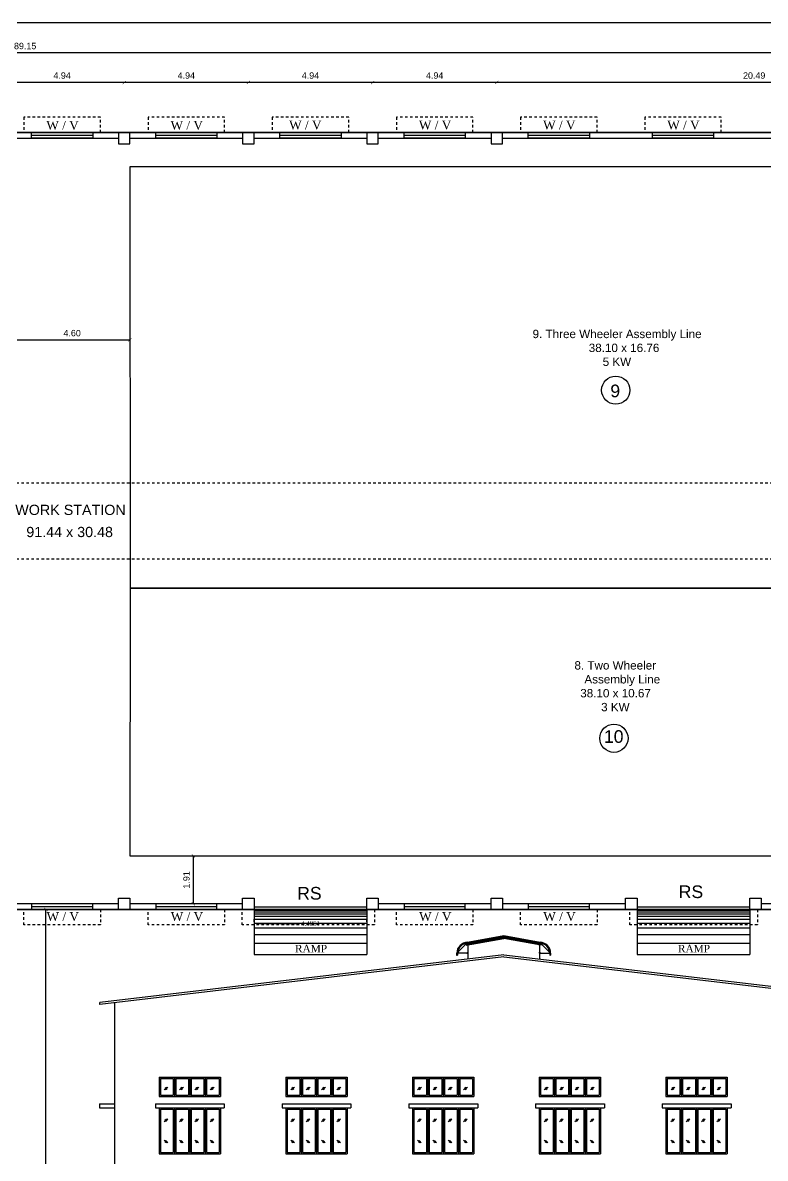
# Model space of a CAD drawing. Header units: metres. Extents: x 2267204 to 2267561, y 3771 to 3959.
# Drawn here: x 2267446.93 to 2267476.48, y 3904.03 to 3949.24 of the extents above; entities that cross this region are included whole.
import ezdxf

# ---------------------------------------------------------------- set-up
doc = ezdxf.new("R2010")
doc.units = ezdxf.units.M
doc.header["$LTSCALE"] = 3.5
doc.header["$MEASUREMENT"] = 0
doc.linetypes.add('HIDDEN', pattern=[0.375, 0.25, -0.125])
doc.layers.get('0').update_dxf_attribs({"linetype": 'CONTINUOUS'})
doc.layers.get('DEFPOINTS').update_dxf_attribs({"linetype": 'CONTINUOUS'})
doc.styles.add('cent', font='arial.ttf', dxfattribs={"height": 9})
doc.styles.get("Standard").update_dxf_attribs({"font": 'times.ttf'})
doc.styles.add('style3', font='arial.ttf')
doc.linetypes.add('ZIGZAG', pattern='A,0.0001,-0.2,[131,ltypeshp.shx,S=0.2,R=0,X=-0.2,Y=0],-0.4,[131,ltypeshp.shx,S=0.2,R=180,X=0.2,Y=0],-0.2', length=0.8001)
doc.dimstyles.get("Standard").update_dxf_attribs({"dimtxt": 0.18, "dimasz": 0.18, "dimexe": 0.18, "dimexo": 0.0625, "dimgap": 0.09, "dimtad": 0, "dimtih": 1, "dimtoh": 1, "dimdec": 4, "dimzin": 0, "dimdsep": 46, "dimtxsty": 'Standard', "dimcen": 0.09, "dimadec": 0, "dimazin": 0, "dimtfac": 1, "dimtdec": 4, "dimtofl": 0, "dimtmove": 0, "dimatfit": 3, "dimfxl": 0, "dimtolj": 1, "dimtzin": 0, "dimarcsym": 0})

# ---------------------------------------------------------------- blocks, each defined once
blk = doc.blocks.new('*D0')
at = {"color": 0, "lineweight": -2, "ltscale": 400}
for p, q in [((2267456.138, 3913.439), (2267456.138, 3913.556)), ((2267456.318, 3913.376), (2267457.943, 3913.376)), ((2267460.443, 3913.376), (2267458.817, 3913.376)), ((2267460.623, 3913.439), (2267460.623, 3913.556))]:
    blk.add_line(p, q, dxfattribs=at)
at = {"color": 0, "ltscale": 400}
for points in [[(2267456.318, 3913.406), (2267456.318, 3913.346), (2267456.138, 3913.376)], [(2267460.443, 3913.406), (2267460.443, 3913.346), (2267460.623, 3913.376)]]:
    blk.add_solid(points, dxfattribs=at)
at = {"layer": 'DEFPOINTS', "color": 0, "ltscale": 400}
for p in [(2267456.138, 3913.376), (2267460.623, 3913.376), (2267460.623, 3913.376)]:
    blk.add_point(p, dxfattribs=at)
at = {"color": 0, "ltscale": 400, "insert": (2267458.38, 3913.376), "char_height": 0.18, "attachment_point": 5}
blk.add_mtext('\\A1;4.4851', dxfattribs=at)
blk = doc.blocks.new('_ArchTick')
at = {"color": 0, "linetype": 'ByBlock', "const_width": 0.15}
blk.add_lwpolyline([(-0.5, -0.5), (0.5, 0.5)], dxfattribs=at)
blk = doc.blocks.new('A$C267C1C9C')
h = blk.add_hatch(color=256)
h.dxf.hatch_style = 1
edge = h.paths.add_edge_path()
edge.add_ellipse((2666.6, 1449.5), major_axis=(0.0514, 0.0514), ratio=1, start_angle=56.2637, end_angle=146.2637, ccw=False)
edge.add_line((2666.6, 1449.5), (2668.1, 1449.8))
edge.add_line((2668.1, 1449.8), (2668, 1449.7))
edge.add_ellipse((2667.9, 1449.7), major_axis=(0.0514, 0.0514), ratio=1, start_angle=236.2637, end_angle=281.2637, ccw=False)
edge.add_line((2668, 1449.6), (2666.8, 1449.4))
edge.add_ellipse((2666.8, 1449.3), major_axis=(-0.0514, 0.0514), ratio=1, start_angle=-33.7363, end_angle=56.2637)
edge.add_line((2666.7, 1449.3), (2667, 1448.2))
edge.add_ellipse((2666.9, 1448.2), major_axis=(0.0514, 0.0514), ratio=1, start_angle=281.2637, end_angle=326.2637, ccw=False)
edge.add_line((2667, 1448.1), (2666.9, 1448))
edge.add_line((2666.9, 1448), (2666.6, 1449.4))
h = blk.add_hatch(color=256)
h.dxf.hatch_style = 1
h.paths.add_polyline_path([(2684.9, 1449.4, 0.414214), (2684.8, 1449.5), (2683.3, 1449.8), (2683.4, 1449.7, 0.198912), (2683.5, 1449.6), (2684.6, 1449.4, -0.414214), (2684.7, 1449.3), (2684.5, 1448.2, 0.198912), (2684.5, 1448.1), (2684.6, 1448)])
h = blk.add_hatch(color=256)
h.dxf.hatch_style = 1
edge = h.paths.add_edge_path()
edge.add_ellipse((2603.9, 1425.1), major_axis=(0.0514, 0.0514), ratio=1, start_angle=135.0059, end_angle=225.0059, ccw=False)
edge.add_line((2603.8, 1425.1), (2603.8, 1426.6))
edge.add_line((2603.8, 1426.6), (2603.9, 1426.5))
edge.add_ellipse((2603.9, 1426.4), major_axis=(0.0514, 0.0514), ratio=1, start_angle=315.0059, end_angle=360.0059, ccw=False)
edge.add_line((2603.9, 1426.4), (2603.9, 1425.2))
edge.add_ellipse((2604, 1425.2), major_axis=(0.0514, 0.0514), ratio=1, start_angle=135.0059, end_angle=225.0059)
edge.add_line((2604, 1425.2), (2605.2, 1425.2))
edge.add_ellipse((2605.2, 1425.1), major_axis=(-0.0514, 0.0514), ratio=1, start_angle=270.0059, end_angle=315.0059, ccw=False)
edge.add_line((2605.2, 1425.1), (2605.4, 1425))
edge.add_line((2605.4, 1425), (2603.9, 1425))
h = blk.add_hatch(color=256)
h.dxf.hatch_style = 1
edge = h.paths.add_edge_path()
edge.add_ellipse((2619.4, 1440.6), major_axis=(-0.0514, 0.0514), ratio=1, start_angle=225.0059, end_angle=315.0059, ccw=False)
edge.add_line((2619.5, 1440.6), (2619.5, 1439.1))
edge.add_line((2619.5, 1439.1), (2619.4, 1439.2))
edge.add_ellipse((2619.4, 1439.3), major_axis=(-0.0514, 0.0514), ratio=1, start_angle=45.0059, end_angle=90.0059, ccw=False)
edge.add_line((2619.3, 1439.3), (2619.3, 1440.5))
edge.add_ellipse((2619.3, 1440.5), major_axis=(0.0514, 0.0514), ratio=1, start_angle=315.0059, end_angle=405.0059)
edge.add_line((2619.3, 1440.6), (2618.1, 1440.5))
edge.add_ellipse((2618.1, 1440.6), major_axis=(-0.0514, 0.0514), ratio=1, start_angle=90.0059, end_angle=135.0059, ccw=False)
edge.add_line((2618, 1440.6), (2617.9, 1440.7))
edge.add_line((2617.9, 1440.7), (2619.4, 1440.7))
h = blk.add_hatch(color=256)
h.dxf.hatch_style = 1
h.paths.add_polyline_path([(2619.4, 1425, 0.414214), (2619.5, 1425.1), (2619.5, 1426.6), (2619.4, 1426.5, 0.198912), (2619.3, 1426.4), (2619.3, 1425.2, -0.414214), (2619.3, 1425.2), (2618.1, 1425.2, 0.198912), (2618, 1425.1), (2617.9, 1425)])
h = blk.add_hatch(color=256)
h.dxf.hatch_style = 1
h.paths.add_polyline_path([(2732, 1440.7, 0.414214), (2732, 1440.6), (2732, 1439.1), (2732.1, 1439.2, 0.198912), (2732.1, 1439.3), (2732.1, 1440.5, -0.414214), (2732.2, 1440.5), (2733.4, 1440.5, 0.198912), (2733.4, 1440.6), (2733.5, 1440.7)])
h = blk.add_hatch(color=256)
h.dxf.hatch_style = 1
edge = h.paths.add_edge_path()
edge.add_ellipse((2732, 1425.1), major_axis=(0.0514, 0.0514), ratio=1, start_angle=135.0059, end_angle=225.0059, ccw=False)
edge.add_line((2732, 1425.1), (2732, 1426.6))
edge.add_line((2732, 1426.6), (2732.1, 1426.5))
edge.add_ellipse((2732, 1426.4), major_axis=(0.0514, 0.0514), ratio=1, start_angle=315.0059, end_angle=360.0059, ccw=False)
edge.add_line((2732.1, 1426.4), (2732.1, 1425.2))
edge.add_ellipse((2732.2, 1425.2), major_axis=(-0.0514, 0.0514), ratio=1, start_angle=45.0059, end_angle=135.0059)
edge.add_line((2732.2, 1425.2), (2733.4, 1425.2))
edge.add_ellipse((2733.4, 1425.1), major_axis=(-0.0514, 0.0514), ratio=1, start_angle=270.0059, end_angle=315.0059, ccw=False)
edge.add_line((2733.4, 1425.1), (2733.5, 1425))
edge.add_line((2733.5, 1425), (2732, 1425))
h = blk.add_hatch(color=256)
h.dxf.hatch_style = 1
h.paths.add_polyline_path([(2747.6, 1425, 0.414214), (2747.7, 1425.1), (2747.7, 1426.6), (2747.5, 1426.5, 0.198912), (2747.5, 1426.4), (2747.5, 1425.2, -0.414214), (2747.4, 1425.2), (2746.3, 1425.2, 0.198912), (2746.2, 1425.1), (2746.1, 1425)])
for p, q in [((4115.7, 2883.4), (0, 2883.4)), ((3681, 2836.1), (171, 2836.1)), ((2081.2, 2789.7), (1886.6, 2789.7)), ((2275.7, 2789.7), (2081.2, 2789.7)), ((2470.3, 2789.7), (2275.7, 2789.7)), ((2664.9, 2789.7), (2470.3, 2789.7)), ((3471.5, 2789.7), (2664.9, 2789.7)), ((3681, 2711.3), (171, 2711.3)), ((3681, 2711.3), (171, 2711.3)), ((3681, 2711.3), (171, 2711.3)), ((1473, 2711.3), (3681, 2711.3)), ((1935.9, 2711.3), (2031.9, 2711.3)), ((1935.9, 2702.3), (1935.9, 2711.3)), ((2031.9, 2706.8), (1935.9, 2706.8)), ((2031.9, 2711.3), (2031.9, 2702.3)), ((2072.2, 2711.3), (2072.2, 2693.3)), ((2090.2, 2711.3), (2072.2, 2711.3)), ((2072.2, 2711.3), (2072.2, 2693.3)), ((2090.2, 2711.3), (2072.2, 2711.3)), ((2090.2, 2693.3), (2090.2, 2711.3)), ((2090.2, 2693.3), (2090.2, 2711.3)), ((2130.5, 2711.3), (2226.5, 2711.3)), ((2130.5, 2702.3), (2130.5, 2711.3)), ((2226.5, 2706.8), (2130.5, 2706.8)), ((2226.5, 2711.3), (2226.5, 2702.3)), ((2266.7, 2711.3), (2266.7, 2693.3)), ((2284.7, 2711.3), (2266.7, 2711.3)), ((2266.7, 2711.3), (2266.7, 2693.3)), ((2284.7, 2711.3), (2266.7, 2711.3)), ((2284.7, 2693.3), (2284.7, 2711.3)), ((2284.7, 2693.3), (2284.7, 2711.3)), ((2325, 2711.3), (2421, 2711.3)), ((2325, 2702.3), (2325, 2711.3)), ((2421, 2706.8), (2325, 2706.8)), ((2421, 2711.3), (2421, 2702.3)), ((2461.3, 2711.3), (2461.3, 2693.3)), ((2479.3, 2711.3), (2461.3, 2711.3)), ((2461.3, 2711.3), (2461.3, 2693.3)), ((2479.3, 2711.3), (2461.3, 2711.3)), ((2479.3, 2693.3), (2479.3, 2711.3)), ((2479.3, 2693.3), (2479.3, 2711.3)), ((2519.6, 2711.3), (2615.6, 2711.3)), ((2519.6, 2702.3), (2519.6, 2711.3)), ((2615.6, 2706.8), (2519.6, 2706.8)), ((2615.6, 2711.3), (2615.6, 2702.3)), ((2655.9, 2711.3), (2655.9, 2693.3)), ((2673.9, 2711.3), (2655.9, 2711.3)), ((2655.9, 2711.3), (2655.9, 2693.3)), ((2673.9, 2711.3), (2655.9, 2711.3)), ((2673.9, 2693.3), (2673.9, 2711.3)), ((2673.9, 2693.3), (2673.9, 2711.3)), ((2714.2, 2711.3), (2810.2, 2711.3)), ((2714.2, 2702.3), (2714.2, 2711.3)), ((2810.2, 2706.8), (2714.2, 2706.8)), ((2810.2, 2711.3), (2810.2, 2702.3)), ((2908.7, 2711.3), (3004.7, 2711.3)), ((2908.7, 2702.3), (2908.7, 2711.3)), ((3004.7, 2706.8), (2908.7, 2706.8)), ((3004.7, 2711.3), (3004.7, 2702.3)), ((1895.6, 2702.3), (2072.2, 2702.3)), ((2031.9, 2702.3), (1935.9, 2702.3)), ((2072.2, 2693.3), (2090.2, 2693.3)), ((2072.2, 2693.3), (2090.2, 2693.3)), ((2090.2, 2702.3), (2266.7, 2702.3)), ((2226.5, 2702.3), (2130.5, 2702.3)), ((2266.7, 2693.3), (2284.7, 2693.3)), ((2266.7, 2693.3), (2284.7, 2693.3)), ((2284.7, 2702.3), (2461.3, 2702.3)), ((2421, 2702.3), (2325, 2702.3)), ((2461.3, 2693.3), (2479.3, 2693.3)), ((2461.3, 2693.3), (2479.3, 2693.3)), ((2479.3, 2702.3), (2655.9, 2702.3)), ((2615.6, 2702.3), (2519.6, 2702.3)), ((2655.9, 2693.3), (2673.9, 2693.3)), ((2655.9, 2693.3), (2673.9, 2693.3)), ((2673.9, 2702.3), (3462.5, 2702.3)), ((2810.2, 2702.3), (2714.2, 2702.3)), ((3004.7, 2702.3), (2908.7, 2702.3)), ((2090.2, 2386), (1909, 2386)), ((2189.5, 1502.3), (2189.5, 1577.3)), ((2072.2, 1502.3), (1895.6, 1502.3)), ((2031.9, 1502.3), (1935.9, 1502.3)), ((1935.9, 1502.3), (1935.9, 1493.3)), ((2031.9, 1497.8), (1935.9, 1497.8)), ((2031.9, 1493.3), (2031.9, 1502.3)), ((2072.2, 1493.3), (2072.2, 1511.3)), ((2072.2, 1511.3), (2090.2, 1511.3)), ((2072.2, 1493.3), (2072.2, 1511.3)), ((2072.2, 1511.3), (2090.2, 1511.3)), ((2090.2, 1511.3), (2090.2, 1493.3)), ((2090.2, 1511.3), (2090.2, 1493.3)), ((2266.7, 1502.3), (2090.2, 1502.3)), ((2226.5, 1502.3), (2130.5, 1502.3)), ((2130.5, 1502.3), (2130.5, 1493.3)), ((2226.5, 1497.8), (2130.5, 1497.8)), ((2226.5, 1493.3), (2226.5, 1502.3)), ((2266.7, 1493.3), (2266.7, 1511.3)), ((2266.7, 1511.3), (2284.7, 1511.3)), ((2266.7, 1493.3), (2266.7, 1511.3)), ((2266.7, 1511.3), (2284.7, 1511.3)), ((2284.7, 1511.3), (2284.7, 1493.3)), ((2284.7, 1511.3), (2284.7, 1493.3)), ((2461.3, 1493.3), (2461.3, 1511.3)), ((2461.3, 1511.3), (2479.3, 1511.3)), ((2461.3, 1493.3), (2461.3, 1511.3)), ((2461.3, 1511.3), (2479.3, 1511.3)), ((2479.3, 1511.3), (2479.3, 1493.3)), ((2479.3, 1511.3), (2479.3, 1493.3)), ((2655.9, 1502.3), (2479.3, 1502.3)), ((2615.6, 1502.3), (2519.6, 1502.3)), ((2519.6, 1502.3), (2519.6, 1493.3)), ((2615.6, 1497.8), (2519.6, 1497.8)), ((2615.6, 1493.3), (2615.6, 1502.3)), ((2655.9, 1493.3), (2655.9, 1511.3)), ((2655.9, 1511.3), (2673.9, 1511.3)), ((2655.9, 1493.3), (2655.9, 1511.3)), ((2655.9, 1511.3), (2673.9, 1511.3)), ((2673.9, 1511.3), (2673.9, 1493.3)), ((2673.9, 1511.3), (2673.9, 1493.3)), ((2866.7, 1502.3), (2673.9, 1502.3)), ((2810.2, 1502.3), (2714.2, 1502.3)), ((2714.2, 1502.3), (2714.2, 1493.3)), ((2810.2, 1497.8), (2714.2, 1497.8)), ((2810.2, 1493.3), (2810.2, 1502.3)), ((2866.7, 1493.3), (2866.7, 1511.3)), ((2866.7, 1511.3), (2884.7, 1511.3)), ((2866.7, 1493.3), (2866.7, 1511.3)), ((2866.7, 1511.3), (2884.7, 1511.3)), ((2884.7, 1511.3), (2884.7, 1493.3)), ((2884.7, 1511.3), (2884.7, 1493.3)), ((3061.3, 1493.3), (3061.3, 1511.3)), ((3061.3, 1511.3), (3079.3, 1511.3)), ((3061.3, 1493.3), (3061.3, 1511.3)), ((3061.3, 1511.3), (3079.3, 1511.3)), ((3079.3, 1511.3), (3079.3, 1493.3)), ((3079.3, 1511.3), (3079.3, 1493.3)), ((3255.9, 1502.3), (3079.3, 1502.3)), ((3681, 1493.3), (1877.6, 1493.3)), ((1896.5, 1493.3), (3681, 1493.3)), ((1896.5, 1493.3), (3681, 1493.3)), ((1896.5, 1493.3), (3681, 1493.3)), ((1935.9, 1493.3), (2031.9, 1493.3)), ((1958.6, 638.3), (1958.6, 1493.3)), ((2090.2, 1493.3), (2072.2, 1493.3)), ((2090.2, 1493.3), (2072.2, 1493.3)), ((2130.5, 1493.3), (2226.5, 1493.3)), ((2284.7, 1493.3), (2266.7, 1493.3)), ((2284.7, 1493.3), (2266.7, 1493.3)), ((2284.7, 1493.3), (2284.7, 1422.9)), ((2461.3, 1491.7), (2284.7, 1491.7)), ((2461.3, 1489.1), (2284.7, 1489.1)), ((2461.3, 1486), (2284.7, 1486)), ((2461.3, 1482.2), (2284.7, 1482.2)), ((2461.3, 1477.5), (2284.7, 1477.5)), ((2461.3, 1493.3), (2461.3, 1422.9)), ((2479.3, 1493.3), (2461.3, 1493.3)), ((2479.3, 1493.3), (2461.3, 1493.3)), ((2519.6, 1493.3), (2615.6, 1493.3)), ((2673.9, 1493.3), (2655.9, 1493.3)), ((2673.9, 1493.3), (2655.9, 1493.3)), ((2714.2, 1493.3), (2810.2, 1493.3)), ((2884.7, 1493.3), (2866.7, 1493.3)), ((2884.7, 1493.3), (2866.7, 1493.3)), ((2884.7, 1493.3), (2884.7, 1422.9)), ((3061.3, 1491.7), (2884.7, 1491.7)), ((3061.3, 1489.1), (2884.7, 1489.1)), ((3061.3, 1486), (2884.7, 1486)), ((3061.3, 1482.2), (2884.7, 1482.2)), ((3061.3, 1477.5), (2884.7, 1477.5)), ((3061.3, 1493.3), (3061.3, 1422.9)), ((3079.3, 1493.3), (3061.3, 1493.3)), ((3079.3, 1493.3), (3061.3, 1493.3)), ((2461.3, 1471.4), (2284.7, 1471.4)), ((2461.3, 1464.1), (2284.7, 1464.1)), ((3061.3, 1471.4), (2884.7, 1471.4)), ((3061.3, 1464.1), (2884.7, 1464.1)), ((2461.3, 1453.7), (2284.7, 1453.7)), ((2617.2, 1439.1), (2675.7, 1449.4)), ((2618.7, 1442.4), (2675.7, 1452.5)), ((2618.9, 1440.9), (2675.7, 1450.9)), ((2675.7, 1450.6), (2663.9, 1448.6)), ((2663.9, 1448.6), (2664.3, 1446.2)), ((2664.3, 1446.2), (2675.7, 1448.2)), ((2666.6, 1449.5), (2668.1, 1449.8)), ((2666.9, 1448), (2666.6, 1449.4)), ((2667, 1448.2), (2666.7, 1449.3)), ((2666.8, 1449.4), (2668, 1449.6)), ((2666.9, 1448), (2667, 1448.1)), ((2668, 1449.7), (2668.1, 1449.8)), ((2674.2, 1447.7), (2674.2, 1450)), ((2674.2, 1450), (2677.3, 1450)), ((2674.3, 1450), (2674.3, 1447.7)), ((2675.7, 1452.5), (2732.8, 1442.4)), ((2675.7, 1450.9), (2732.5, 1440.9)), ((2687.6, 1448.6), (2675.7, 1450.6)), ((2734.3, 1439.1), (2675.7, 1449.4)), ((2675.7, 1448.2), (2675.7, 1448.2)), ((2675.7, 1448.2), (2675.7, 1448.2)), ((2675.7, 1448.2), (2687.2, 1446.2)), ((2677.1, 1450), (2677.1, 1447.7)), ((2677.3, 1450), (2677.3, 1447.7)), ((2687.2, 1446.2), (2687.6, 1448.6)), ((3061.3, 1453.7), (2884.7, 1453.7)), ((2461.3, 1440.3), (2284.7, 1440.3)), ((2602.3, 1422), (2602.3, 1425)), ((2603.8, 1425.1), (2603.8, 1426.6)), ((2603.9, 1426.5), (2603.8, 1426.6)), ((2619.5, 1425), (2603.8, 1425)), ((2603.8, 1422), (2603.8, 1425)), ((2603.9, 1426.5), (2618.1, 1440.6)), ((2603.9, 1425.2), (2603.9, 1426.4)), ((2605.4, 1425), (2603.9, 1425)), ((2605.2, 1425.2), (2604, 1425.2)), ((2605.4, 1425), (2605.2, 1425.1)), ((2618.7, 1440.4), (2617.8, 1439)), ((2617.8, 1439), (2619.4, 1438)), ((2617.9, 1440.7), (2619.4, 1440.7)), ((2617.9, 1440.7), (2618, 1440.6)), ((2618.1, 1440.5), (2619.3, 1440.5)), ((2621.1, 1438.3), (2618.5, 1440)), ((2621.7, 1438.4), (2618.7, 1440.4)), ((2619.3, 1440.5), (2619.3, 1439.3)), ((2619.4, 1439.2), (2619.5, 1439.1)), ((2619.5, 1440.7), (2619.5, 1425)), ((2619.5, 1440.6), (2619.5, 1439.1)), ((2619.5, 1425), (2619.5, 1415.8)), ((2729.8, 1438.4), (2732.8, 1440.4)), ((2730.3, 1438.3), (2733, 1440)), ((2731.9, 1440.7), (2731.9, 1425)), ((2731.9, 1425), (2747.7, 1425)), ((2733.6, 1439), (2732, 1438)), ((2732, 1425.1), (2732, 1426.6)), ((2732.1, 1426.5), (2732, 1426.6)), ((2732, 1425.1), (2732, 1415.8)), ((2733.5, 1425), (2732, 1425)), ((2732.1, 1425.2), (2732.1, 1426.4)), ((2733.4, 1425.2), (2732.2, 1425.2)), ((2732.8, 1440.4), (2733.6, 1439)), ((2733.4, 1440.6), (2747.5, 1426.5)), ((2733.5, 1425), (2733.4, 1425.1)), ((2747.8, 1425), (2747.8, 1422)), ((2749.3, 1425), (2749.3, 1422)), ((3061.3, 1440.3), (2884.7, 1440.3)), ((2675.7, 1422.5), (2042.9, 1347.6)), ((2675.7, 1419.4), (2043.2, 1344.7)), ((2284.7, 1422.9), (2461.3, 1422.9)), ((2601.9, 1422), (2603.4, 1422)), ((2675.7, 1422.5), (3308.6, 1347.6)), ((2675.7, 1419.4), (3308.2, 1344.7)), ((2747.8, 1422), (2749.3, 1422)), ((2884.7, 1422.9), (3061.3, 1422.9)), ((2043.2, 1344.7), (2042.9, 1347.6)), ((2066.7, 1062.5), (2066.7, 1347.4)), ((2136, 1230.5), (2232, 1230.5)), ((2136, 1230.5), (2136, 1200.5)), ((2137.9, 1228.5), (2157.9, 1228.5)), ((2137.9, 1228.5), (2137.9, 1202.5)), ((2157.9, 1228.5), (2157.9, 1202.5)), ((2159.9, 1230.5), (2159.9, 1200.5)), ((2162, 1228.5), (2182, 1228.5)), ((2162, 1228.5), (2162, 1202.5)), ((2182, 1228.5), (2182, 1202.5)), ((2184, 1230.5), (2184, 1200.5)), ((2186, 1228.5), (2206, 1228.5)), ((2186, 1228.5), (2186, 1202.5)), ((2206, 1228.5), (2206, 1202.5)), ((2208, 1230.5), (2208, 1200.5)), ((2210, 1228.5), (2230, 1228.5)), ((2210, 1228.5), (2210, 1202.5)), ((2230, 1228.5), (2230, 1202.5)), ((2232, 1230.5), (2232, 1200.5)), ((2334.5, 1230.5), (2430.5, 1230.5)), ((2334.5, 1230.5), (2334.5, 1200.5)), ((2336.4, 1228.5), (2356.4, 1228.5)), ((2336.4, 1228.5), (2336.4, 1202.5)), ((2356.4, 1228.5), (2356.4, 1202.5)), ((2358.4, 1230.5), (2358.4, 1200.5)), ((2360.5, 1228.5), (2380.5, 1228.5)), ((2360.5, 1228.5), (2360.5, 1202.5)), ((2380.5, 1228.5), (2380.5, 1202.5)), ((2382.5, 1230.5), (2382.5, 1200.5)), ((2384.5, 1228.5), (2404.5, 1228.5)), ((2384.5, 1228.5), (2384.5, 1202.5)), ((2404.5, 1228.5), (2404.5, 1202.5)), ((2406.5, 1230.5), (2406.5, 1200.5)), ((2408.5, 1228.5), (2428.5, 1228.5)), ((2408.5, 1228.5), (2408.5, 1202.5)), ((2428.5, 1228.5), (2428.5, 1202.5)), ((2430.5, 1230.5), (2430.5, 1200.5)), ((2533, 1230.5), (2629, 1230.5)), ((2533, 1230.5), (2533, 1200.5)), ((2534.9, 1228.5), (2554.9, 1228.5)), ((2534.9, 1228.5), (2534.9, 1202.5)), ((2554.9, 1228.5), (2554.9, 1202.5)), ((2556.9, 1230.5), (2556.9, 1200.5)), ((2559, 1228.5), (2579, 1228.5)), ((2559, 1228.5), (2559, 1202.5)), ((2579, 1228.5), (2579, 1202.5)), ((2581, 1230.5), (2581, 1200.5)), ((2583, 1228.5), (2603, 1228.5)), ((2583, 1228.5), (2583, 1202.5)), ((2603, 1228.5), (2603, 1202.5)), ((2605, 1230.5), (2605, 1200.5)), ((2607, 1228.5), (2627, 1228.5)), ((2607, 1228.5), (2607, 1202.5)), ((2627, 1228.5), (2627, 1202.5)), ((2629, 1230.5), (2629, 1200.5)), ((2731.5, 1230.5), (2827.5, 1230.5)), ((2731.5, 1230.5), (2731.5, 1200.5)), ((2733.4, 1228.5), (2753.4, 1228.5)), ((2733.4, 1228.5), (2733.4, 1202.5)), ((2753.4, 1228.5), (2753.4, 1202.5)), ((2755.4, 1230.5), (2755.4, 1200.5)), ((2757.5, 1228.5), (2777.5, 1228.5)), ((2757.5, 1228.5), (2757.5, 1202.5)), ((2777.5, 1228.5), (2777.5, 1202.5)), ((2779.5, 1230.5), (2779.5, 1200.5)), ((2781.5, 1228.5), (2801.5, 1228.5)), ((2781.5, 1228.5), (2781.5, 1202.5)), ((2801.5, 1228.5), (2801.5, 1202.5)), ((2803.5, 1230.5), (2803.5, 1200.5)), ((2805.5, 1228.5), (2825.5, 1228.5)), ((2805.5, 1228.5), (2805.5, 1202.5)), ((2825.5, 1228.5), (2825.5, 1202.5)), ((2827.5, 1230.5), (2827.5, 1200.5)), ((2930, 1230.5), (3026, 1230.5)), ((2930, 1230.5), (2930, 1200.5)), ((2931.9, 1228.5), (2951.9, 1228.5)), ((2931.9, 1228.5), (2931.9, 1202.5)), ((2951.9, 1228.5), (2951.9, 1202.5)), ((2953.9, 1230.5), (2953.9, 1200.5)), ((2956, 1228.5), (2976, 1228.5)), ((2956, 1228.5), (2956, 1202.5)), ((2976, 1228.5), (2976, 1202.5)), ((2978, 1230.5), (2978, 1200.5)), ((2980, 1228.5), (3000, 1228.5)), ((2980, 1228.5), (2980, 1202.5)), ((3000, 1228.5), (3000, 1202.5)), ((3002, 1230.5), (3002, 1200.5)), ((3004, 1228.5), (3024, 1228.5)), ((3004, 1228.5), (3004, 1202.5)), ((3024, 1228.5), (3024, 1202.5)), ((3026, 1230.5), (3026, 1200.5)), ((2136, 1200.5), (2232, 1200.5)), ((2137.9, 1202.5), (2157.9, 1202.5)), ((2162, 1202.5), (2182, 1202.5)), ((2186, 1202.5), (2206, 1202.5)), ((2210, 1202.5), (2230, 1202.5)), ((2334.5, 1200.5), (2430.5, 1200.5)), ((2336.4, 1202.5), (2356.4, 1202.5)), ((2360.5, 1202.5), (2380.5, 1202.5)), ((2384.5, 1202.5), (2404.5, 1202.5)), ((2408.5, 1202.5), (2428.5, 1202.5)), ((2533, 1200.5), (2629, 1200.5)), ((2534.9, 1202.5), (2554.9, 1202.5)), ((2559, 1202.5), (2579, 1202.5)), ((2583, 1202.5), (2603, 1202.5)), ((2607, 1202.5), (2627, 1202.5)), ((2731.5, 1200.5), (2827.5, 1200.5)), ((2733.4, 1202.5), (2753.4, 1202.5)), ((2757.5, 1202.5), (2777.5, 1202.5)), ((2781.5, 1202.5), (2801.5, 1202.5)), ((2805.5, 1202.5), (2825.5, 1202.5)), ((2930, 1200.5), (3026, 1200.5)), ((2931.9, 1202.5), (2951.9, 1202.5)), ((2956, 1202.5), (2976, 1202.5)), ((2980, 1202.5), (3000, 1202.5)), ((3004, 1202.5), (3024, 1202.5)), ((2042.7, 1188.5), (2042.7, 1182.5)), ((2042.7, 1188.5), (2066.7, 1188.5)), ((2042.7, 1182.5), (2066.7, 1182.5)), ((2130, 1188.5), (2130, 1182.5)), ((2130, 1188.5), (2238, 1188.5)), ((2130, 1182.5), (2238, 1182.5)), ((2136, 1182.5), (2136, 1110.5)), ((2137.9, 1180.5), (2157.9, 1180.5)), ((2137.9, 1180.5), (2137.9, 1112.5)), ((2157.9, 1180.5), (2157.9, 1112.5)), ((2159.9, 1182.5), (2159.9, 1110.5)), ((2162, 1180.5), (2182, 1180.5)), ((2162, 1180.5), (2162, 1112.5)), ((2182, 1180.5), (2182, 1112.5)), ((2184, 1182.5), (2184, 1110.5)), ((2186, 1180.5), (2206, 1180.5)), ((2186, 1180.5), (2186, 1112.5)), ((2206, 1180.5), (2206, 1112.5)), ((2208, 1182.5), (2208, 1110.5)), ((2210, 1180.5), (2230, 1180.5)), ((2210, 1180.5), (2210, 1112.5)), ((2230, 1180.5), (2230, 1112.5)), ((2232, 1182.5), (2232, 1110.5)), ((2238, 1188.5), (2238, 1182.5)), ((2328.5, 1188.5), (2328.5, 1182.5)), ((2328.5, 1188.5), (2436.5, 1188.5)), ((2328.5, 1182.5), (2436.5, 1182.5)), ((2334.5, 1182.5), (2334.5, 1110.5)), ((2336.4, 1180.5), (2356.4, 1180.5)), ((2336.4, 1180.5), (2336.4, 1112.5)), ((2356.4, 1180.5), (2356.4, 1112.5)), ((2358.4, 1182.5), (2358.4, 1110.5)), ((2360.5, 1180.5), (2380.5, 1180.5)), ((2360.5, 1180.5), (2360.5, 1112.5)), ((2380.5, 1180.5), (2380.5, 1112.5)), ((2382.5, 1182.5), (2382.5, 1110.5)), ((2384.5, 1180.5), (2404.5, 1180.5)), ((2384.5, 1180.5), (2384.5, 1112.5)), ((2404.5, 1180.5), (2404.5, 1112.5)), ((2406.5, 1182.5), (2406.5, 1110.5)), ((2408.5, 1180.5), (2428.5, 1180.5)), ((2408.5, 1180.5), (2408.5, 1112.5)), ((2428.5, 1180.5), (2428.5, 1112.5)), ((2430.5, 1182.5), (2430.5, 1110.5)), ((2436.5, 1188.5), (2436.5, 1182.5)), ((2527, 1188.5), (2527, 1182.5)), ((2527, 1188.5), (2635, 1188.5)), ((2527, 1182.5), (2635, 1182.5)), ((2533, 1182.5), (2533, 1110.5)), ((2534.9, 1180.5), (2554.9, 1180.5)), ((2534.9, 1180.5), (2534.9, 1112.5)), ((2554.9, 1180.5), (2554.9, 1112.5)), ((2556.9, 1182.5), (2556.9, 1110.5)), ((2559, 1180.5), (2579, 1180.5)), ((2559, 1180.5), (2559, 1112.5)), ((2579, 1180.5), (2579, 1112.5)), ((2581, 1182.5), (2581, 1110.5)), ((2583, 1180.5), (2603, 1180.5)), ((2583, 1180.5), (2583, 1112.5)), ((2603, 1180.5), (2603, 1112.5)), ((2605, 1182.5), (2605, 1110.5)), ((2607, 1180.5), (2627, 1180.5)), ((2607, 1180.5), (2607, 1112.5)), ((2627, 1180.5), (2627, 1112.5)), ((2629, 1182.5), (2629, 1110.5)), ((2635, 1188.5), (2635, 1182.5)), ((2725.5, 1188.5), (2725.5, 1182.5)), ((2725.5, 1188.5), (2833.5, 1188.5)), ((2725.5, 1182.5), (2833.5, 1182.5)), ((2731.5, 1182.5), (2731.5, 1110.5)), ((2733.4, 1180.5), (2753.4, 1180.5)), ((2733.4, 1180.5), (2733.4, 1112.5)), ((2753.4, 1180.5), (2753.4, 1112.5)), ((2755.4, 1182.5), (2755.4, 1110.5)), ((2757.5, 1180.5), (2777.5, 1180.5)), ((2757.5, 1180.5), (2757.5, 1112.5)), ((2777.5, 1180.5), (2777.5, 1112.5)), ((2779.5, 1182.5), (2779.5, 1110.5)), ((2781.5, 1180.5), (2801.5, 1180.5)), ((2781.5, 1180.5), (2781.5, 1112.5)), ((2801.5, 1180.5), (2801.5, 1112.5)), ((2803.5, 1182.5), (2803.5, 1110.5)), ((2805.5, 1180.5), (2825.5, 1180.5)), ((2805.5, 1180.5), (2805.5, 1112.5)), ((2825.5, 1180.5), (2825.5, 1112.5)), ((2827.5, 1182.5), (2827.5, 1110.5)), ((2833.5, 1188.5), (2833.5, 1182.5)), ((2924, 1188.5), (2924, 1182.5)), ((2924, 1188.5), (3032, 1188.5)), ((2924, 1182.5), (3032, 1182.5)), ((2930, 1182.5), (2930, 1110.5)), ((2931.9, 1180.5), (2951.9, 1180.5)), ((2931.9, 1180.5), (2931.9, 1112.5)), ((2951.9, 1180.5), (2951.9, 1112.5)), ((2953.9, 1182.5), (2953.9, 1110.5)), ((2956, 1180.5), (2976, 1180.5)), ((2956, 1180.5), (2956, 1112.5)), ((2976, 1180.5), (2976, 1112.5)), ((2978, 1182.5), (2978, 1110.5)), ((2980, 1180.5), (3000, 1180.5)), ((2980, 1180.5), (2980, 1112.5)), ((3000, 1180.5), (3000, 1112.5)), ((3002, 1182.5), (3002, 1110.5)), ((3004, 1180.5), (3024, 1180.5)), ((3004, 1180.5), (3004, 1112.5)), ((3024, 1180.5), (3024, 1112.5)), ((3026, 1182.5), (3026, 1110.5)), ((3032, 1188.5), (3032, 1182.5)), ((2143.6, 1161.2), (2149.5, 1165)), ((2145, 1163.4), (2147.4, 1165)), ((2145.9, 1161.5), (2148.3, 1163.1)), ((2167.8, 1161.2), (2173.6, 1165)), ((2169.1, 1163.4), (2171.5, 1165)), ((2170, 1161.5), (2172.4, 1163.1)), ((2215.8, 1161.2), (2221.6, 1165)), ((2217.1, 1163.4), (2219.5, 1165)), ((2218, 1161.5), (2220.4, 1163.1)), ((2342.1, 1161.2), (2348, 1165)), ((2343.5, 1163.4), (2345.9, 1165)), ((2344.4, 1161.5), (2346.8, 1163.1)), ((2366.3, 1161.2), (2372.1, 1165)), ((2367.6, 1163.4), (2370, 1165)), ((2368.5, 1161.5), (2370.9, 1163.1)), ((2414.3, 1161.2), (2420.1, 1165)), ((2415.6, 1163.4), (2418, 1165)), ((2416.5, 1161.5), (2418.9, 1163.1)), ((2540.6, 1161.2), (2546.5, 1165)), ((2542, 1163.4), (2544.4, 1165)), ((2542.9, 1161.5), (2545.3, 1163.1)), ((2564.8, 1161.2), (2570.6, 1165)), ((2566.1, 1163.4), (2568.5, 1165)), ((2567, 1161.5), (2569.4, 1163.1)), ((2612.8, 1161.2), (2618.6, 1165)), ((2614.1, 1163.4), (2616.5, 1165)), ((2615, 1161.5), (2617.4, 1163.1)), ((2739.1, 1161.2), (2745, 1165)), ((2740.5, 1163.4), (2742.9, 1165)), ((2741.4, 1161.5), (2743.8, 1163.1)), ((2763.3, 1161.2), (2769.1, 1165)), ((2764.6, 1163.4), (2767, 1165)), ((2765.5, 1161.5), (2767.9, 1163.1)), ((2811.3, 1161.2), (2817.1, 1165)), ((2812.6, 1163.4), (2815, 1165)), ((2813.5, 1161.5), (2815.9, 1163.1)), ((2937.6, 1161.2), (2943.5, 1165)), ((2939, 1163.4), (2941.4, 1165)), ((2939.9, 1161.5), (2942.3, 1163.1)), ((2961.8, 1161.2), (2967.6, 1165)), ((2963.1, 1163.4), (2965.5, 1165)), ((2964, 1161.5), (2966.4, 1163.1)), ((3009.8, 1161.2), (3015.6, 1165)), ((3011.1, 1163.4), (3013.5, 1165)), ((3012, 1161.5), (3014.4, 1163.1)), ((2143.6, 1131.7), (2149.5, 1127.9)), ((2145, 1129.5), (2147.4, 1128)), ((2145.9, 1131.4), (2148.3, 1129.8)), ((2167.8, 1131.7), (2173.6, 1127.9)), ((2169.1, 1129.5), (2171.5, 1128)), ((2170, 1131.4), (2172.4, 1129.8)), ((2193.1, 1129.5), (2195.5, 1128)), ((2215.8, 1131.7), (2221.6, 1127.9)), ((2217.1, 1129.5), (2219.5, 1128)), ((2218, 1131.4), (2220.4, 1129.8)), ((2342.1, 1131.7), (2348, 1127.9)), ((2343.5, 1129.5), (2345.9, 1128)), ((2344.4, 1131.4), (2346.8, 1129.8)), ((2366.3, 1131.7), (2372.1, 1127.9)), ((2367.6, 1129.5), (2370, 1128)), ((2368.5, 1131.4), (2370.9, 1129.8)), ((2391.6, 1129.5), (2394, 1128)), ((2414.3, 1131.7), (2420.1, 1127.9)), ((2415.6, 1129.5), (2418, 1128)), ((2416.5, 1131.4), (2418.9, 1129.8)), ((2540.6, 1131.7), (2546.5, 1127.9)), ((2542, 1129.5), (2544.4, 1128)), ((2542.9, 1131.4), (2545.3, 1129.8)), ((2564.8, 1131.7), (2570.6, 1127.9)), ((2566.1, 1129.5), (2568.5, 1128)), ((2567, 1131.4), (2569.4, 1129.8)), ((2590.1, 1129.5), (2592.5, 1128)), ((2612.8, 1131.7), (2618.6, 1127.9)), ((2614.1, 1129.5), (2616.5, 1128)), ((2615, 1131.4), (2617.4, 1129.8)), ((2739.1, 1131.7), (2745, 1127.9)), ((2740.5, 1129.5), (2742.9, 1128)), ((2741.4, 1131.4), (2743.8, 1129.8)), ((2763.3, 1131.7), (2769.1, 1127.9)), ((2764.6, 1129.5), (2767, 1128)), ((2765.5, 1131.4), (2767.9, 1129.8)), ((2788.6, 1129.5), (2791, 1128)), ((2811.3, 1131.7), (2817.1, 1127.9)), ((2812.6, 1129.5), (2815, 1128)), ((2813.5, 1131.4), (2815.9, 1129.8)), ((2937.6, 1131.7), (2943.5, 1127.9)), ((2939, 1129.5), (2941.4, 1128)), ((2939.9, 1131.4), (2942.3, 1129.8)), ((2961.8, 1131.7), (2967.6, 1127.9)), ((2963.1, 1129.5), (2965.5, 1128)), ((2964, 1131.4), (2966.4, 1129.8)), ((2987.1, 1129.5), (2989.5, 1128)), ((3009.8, 1131.7), (3015.6, 1127.9)), ((3011.1, 1129.5), (3013.5, 1128)), ((3012, 1131.4), (3014.4, 1129.8)), ((2136, 1110.5), (2232, 1110.5)), ((2137.9, 1112.5), (2157.9, 1112.5)), ((2162, 1112.5), (2182, 1112.5)), ((2186, 1112.5), (2206, 1112.5)), ((2210, 1112.5), (2230, 1112.5)), ((2334.5, 1110.5), (2430.5, 1110.5)), ((2336.4, 1112.5), (2356.4, 1112.5)), ((2360.5, 1112.5), (2380.5, 1112.5)), ((2384.5, 1112.5), (2404.5, 1112.5)), ((2408.5, 1112.5), (2428.5, 1112.5)), ((2533, 1110.5), (2629, 1110.5)), ((2534.9, 1112.5), (2554.9, 1112.5)), ((2559, 1112.5), (2579, 1112.5)), ((2583, 1112.5), (2603, 1112.5)), ((2607, 1112.5), (2627, 1112.5)), ((2731.5, 1110.5), (2827.5, 1110.5)), ((2733.4, 1112.5), (2753.4, 1112.5)), ((2757.5, 1112.5), (2777.5, 1112.5)), ((2781.5, 1112.5), (2801.5, 1112.5)), ((2805.5, 1112.5), (2825.5, 1112.5)), ((2930, 1110.5), (3026, 1110.5)), ((2931.9, 1112.5), (2951.9, 1112.5)), ((2956, 1112.5), (2976, 1112.5)), ((2980, 1112.5), (3000, 1112.5)), ((3004, 1112.5), (3024, 1112.5))]:
    blk.add_line(p, q)
at = {"linetype": 'HIDDEN'}
for p, q in [((2043.9, 2735.3), (1923.9, 2735.3)), ((1923.9, 2735.3), (1923.9, 2711.3)), ((2043.9, 2711.3), (2043.9, 2735.3)), ((2238.5, 2735.3), (2118.5, 2735.3)), ((2118.5, 2735.3), (2118.5, 2711.3)), ((2238.5, 2711.3), (2238.5, 2735.3)), ((2433, 2735.3), (2313, 2735.3)), ((2313, 2735.3), (2313, 2711.3)), ((2433, 2711.3), (2433, 2735.3)), ((2627.6, 2735.3), (2507.6, 2735.3)), ((2507.6, 2735.3), (2507.6, 2711.3)), ((2627.6, 2711.3), (2627.6, 2735.3)), ((2822.2, 2735.3), (2702.2, 2735.3)), ((2702.2, 2735.3), (2702.2, 2711.3)), ((2822.2, 2711.3), (2822.2, 2735.3)), ((3016.7, 2735.3), (2896.7, 2735.3)), ((2896.7, 2735.3), (2896.7, 2711.3)), ((3016.7, 2711.3), (3016.7, 2735.3)), ((180, 2162.3), (3672, 2162.3)), ((3672, 2042.3), (180, 2042.3)), ((1923.9, 1469.3), (1923.9, 1493.3)), ((2043.9, 1493.3), (2043.9, 1469.3)), ((2118.5, 1469.3), (2118.5, 1493.3)), ((2238.5, 1493.3), (2238.5, 1469.3)), ((2266.2, 1469.3), (2266.2, 1493.3)), ((2473.3, 1493.3), (2473.3, 1469.3)), ((2507.6, 1469.3), (2507.6, 1493.3)), ((2627.6, 1493.3), (2627.6, 1469.3)), ((2702.2, 1469.3), (2702.2, 1493.3)), ((2822.2, 1493.3), (2822.2, 1469.3)), ((2873.2, 1469.3), (2873.2, 1493.3)), ((3073.3, 1493.3), (3073.3, 1469.3)), ((2043.9, 1469.3), (1923.9, 1469.3)), ((2238.5, 1469.3), (2118.5, 1469.3)), ((2473.3, 1469.3), (2266.2, 1469.3)), ((2627.6, 1469.3), (2507.6, 1469.3)), ((2822.2, 1469.3), (2702.2, 1469.3)), ((3073.3, 1469.3), (2873.2, 1469.3)), ((2617.2, 1440.3), (2675.7, 1450.6)), ((2617.2, 1437.9), (2675.7, 1448.2)), ((2734.3, 1440.3), (2675.7, 1450.6)), ((2734.3, 1437.9), (2675.7, 1448.2))]:
    blk.add_line(p, q, dxfattribs=at)
at = {"lineweight": 30}
for p, q in [((2090.2, 2657.3), (2090.3, 1997.3)), ((3590.2, 2657.3), (2090.2, 2657.3)), ((2090.5, 1997.3), (2090.2, 1577.3)), ((2090.3, 1997.3), (3590.3, 1997.3)), ((3590.5, 1997.3), (2090.5, 1997.3)), ((2090.2, 1577.3), (3590.2, 1577.3))]:
    blk.add_line(p, q, dxfattribs=at)
at = {"linetype": 'ZIGZAG', "ltscale": 0.25}
for p, q in [((2284.7, 1497.8), (2461.3, 1497.8)), ((2884.7, 1497.8), (3061.3, 1497.8))]:
    blk.add_line(p, q, dxfattribs=at)
at = {"linetype": 'Continuous'}
for p, q in [((2617.2, 1440.6), (2675.7, 1450.9)), ((2617.2, 1437.6), (2675.7, 1447.9)), ((2734.3, 1440.6), (2675.7, 1450.9)), ((2734.3, 1437.6), (2675.7, 1447.9))]:
    blk.add_line(p, q, dxfattribs=at)
at = {"ltscale": 250}
for p, q in [((2143.9, 1211), (2149.7, 1214.8)), ((2145.2, 1213.1), (2147.6, 1214.7)), ((2146.1, 1211.3), (2148.5, 1212.8)), ((2168, 1211), (2173.9, 1214.8)), ((2169.3, 1213.1), (2171.8, 1214.7)), ((2170.2, 1211.3), (2172.6, 1212.8)), ((2192, 1211), (2197.9, 1214.8)), ((2193.3, 1213.1), (2195.8, 1214.7)), ((2194.2, 1211.3), (2196.6, 1212.8)), ((2216, 1211), (2221.9, 1214.8)), ((2217.3, 1213.1), (2219.8, 1214.7)), ((2218.2, 1211.3), (2220.6, 1212.8)), ((2342.4, 1211), (2348.2, 1214.8)), ((2343.7, 1213.1), (2346.1, 1214.7)), ((2344.6, 1211.3), (2347, 1212.8)), ((2366.5, 1211), (2372.4, 1214.8)), ((2367.8, 1213.1), (2370.3, 1214.7)), ((2368.7, 1211.3), (2371.1, 1212.8)), ((2390.5, 1211), (2396.4, 1214.8)), ((2391.8, 1213.1), (2394.3, 1214.7)), ((2392.7, 1211.3), (2395.1, 1212.8)), ((2414.5, 1211), (2420.4, 1214.8)), ((2415.8, 1213.1), (2418.3, 1214.7)), ((2416.7, 1211.3), (2419.1, 1212.8)), ((2540.9, 1211), (2546.7, 1214.8)), ((2542.2, 1213.1), (2544.6, 1214.7)), ((2543.1, 1211.3), (2545.5, 1212.8)), ((2565, 1211), (2570.9, 1214.8)), ((2566.3, 1213.1), (2568.8, 1214.7)), ((2567.2, 1211.3), (2569.6, 1212.8)), ((2589, 1211), (2594.9, 1214.8)), ((2590.3, 1213.1), (2592.8, 1214.7)), ((2591.2, 1211.3), (2593.6, 1212.8)), ((2613, 1211), (2618.9, 1214.8)), ((2614.3, 1213.1), (2616.8, 1214.7)), ((2615.2, 1211.3), (2617.6, 1212.8)), ((2739.4, 1211), (2745.2, 1214.8)), ((2740.7, 1213.1), (2743.1, 1214.7)), ((2741.6, 1211.3), (2744, 1212.8)), ((2763.5, 1211), (2769.4, 1214.8)), ((2764.8, 1213.1), (2767.3, 1214.7)), ((2765.7, 1211.3), (2768.1, 1212.8)), ((2787.5, 1211), (2793.4, 1214.8)), ((2788.8, 1213.1), (2791.3, 1214.7)), ((2789.7, 1211.3), (2792.1, 1212.8)), ((2811.5, 1211), (2817.4, 1214.8)), ((2812.8, 1213.1), (2815.3, 1214.7)), ((2813.7, 1211.3), (2816.1, 1212.8)), ((2937.9, 1211), (2943.7, 1214.8)), ((2939.2, 1213.1), (2941.6, 1214.7)), ((2940.1, 1211.3), (2942.5, 1212.8)), ((2962, 1211), (2967.9, 1214.8)), ((2963.3, 1213.1), (2965.8, 1214.7)), ((2964.2, 1211.3), (2966.6, 1212.8)), ((2986, 1211), (2991.9, 1214.8)), ((2987.3, 1213.1), (2989.8, 1214.7)), ((2988.2, 1211.3), (2990.6, 1212.8)), ((3010, 1211), (3015.9, 1214.8)), ((3011.3, 1213.1), (3013.8, 1214.7)), ((3012.2, 1211.3), (3014.6, 1212.8)), ((2191.8, 1161.2), (2197.6, 1165)), ((2193.1, 1163.4), (2195.5, 1165)), ((2194, 1161.5), (2196.4, 1163.1)), ((2390.3, 1161.2), (2396.1, 1165)), ((2391.6, 1163.4), (2394, 1165)), ((2392.5, 1161.5), (2394.9, 1163.1)), ((2588.8, 1161.2), (2594.6, 1165)), ((2590.1, 1163.4), (2592.5, 1165)), ((2591, 1161.5), (2593.4, 1163.1)), ((2787.3, 1161.2), (2793.1, 1165)), ((2788.6, 1163.4), (2791, 1165)), ((2789.5, 1161.5), (2791.9, 1163.1)), ((2985.8, 1161.2), (2991.6, 1165)), ((2987.1, 1163.4), (2989.5, 1165)), ((2988, 1161.5), (2990.4, 1163.1)), ((2191.8, 1131.7), (2197.6, 1127.9)), ((2194, 1131.4), (2196.4, 1129.8)), ((2390.3, 1131.7), (2396.1, 1127.9)), ((2392.5, 1131.4), (2394.9, 1129.8)), ((2588.8, 1131.7), (2594.6, 1127.9)), ((2591, 1131.4), (2593.4, 1129.8)), ((2787.3, 1131.7), (2793.1, 1127.9)), ((2789.5, 1131.4), (2791.9, 1129.8)), ((2985.8, 1131.7), (2991.6, 1127.9)), ((2988, 1131.4), (2990.4, 1129.8))]:
    blk.add_line(p, q, dxfattribs=at)
for points in [[(2684.6, 1448), (2684.9, 1449.4, 0.414214), (2684.8, 1449.5), (2683.3, 1449.8)], [(2684.6, 1448), (2684.5, 1448.1, -0.198912), (2684.5, 1448.2), (2684.7, 1449.3, 0.414214), (2684.6, 1449.4), (2683.5, 1449.6, -0.198912), (2683.4, 1449.7), (2683.3, 1449.8)], [(2617.9, 1425), (2619.4, 1425, 0.414214), (2619.5, 1425.1), (2619.5, 1426.6)], [(2617.9, 1425), (2618, 1425.1, -0.198912), (2618.1, 1425.2), (2619.3, 1425.2, 0.414214), (2619.3, 1425.2), (2619.3, 1426.4, -0.198912), (2619.4, 1426.5), (2619.5, 1426.6)], [(2733.5, 1440.7), (2732, 1440.7, 0.414214), (2732, 1440.6), (2732, 1439.1)], [(2733.5, 1440.7), (2733.4, 1440.6, -0.198912), (2733.4, 1440.5), (2732.2, 1440.5, 0.414214), (2732.1, 1440.5), (2732.1, 1439.3, -0.198912), (2732.1, 1439.2), (2732, 1439.1)], [(2746.1, 1425), (2747.6, 1425, 0.414214), (2747.7, 1425.1), (2747.7, 1426.6)], [(2746.1, 1425), (2746.2, 1425.1, -0.198912), (2746.3, 1425.2), (2747.4, 1425.2, 0.414214), (2747.5, 1425.2), (2747.5, 1426.4, -0.198912), (2747.5, 1426.5), (2747.7, 1426.6)]]:
    blk.add_lwpolyline(points, format="xyb")
for centre in [(2851.3, 2307.4), (2848.5, 1761.8)]:
    blk.add_circle(centre, 22.1)
for centre, radius, start, end in [((2622, 1420.3), 22.3, 98.4201, 130.7794), ((2728.1, 1416.7), 26.1, 51.7497, 79.5608), ((2619.5, 1425), 17.2, 134.8095, 180), ((2619.5, 1425), 15.7, 135, 180), ((2622, 1420.3), 20.8, 98.3644, 130.634), ((2728.1, 1416.7), 24.6, 52.0008, 79.5477), ((2730.8, 1424.4), 17, 1.7953, 43.2047), ((2730.8, 1424.4), 18.5, 1.7214, 43.5624)]:
    blk.add_arc(centre, radius, start, end)
at = {"extrusion": (0, 0, -1)}
for centre, major_axis, start_param, end_param in [((2666.6, 1449.5), (0.0514, 0.0514), 3.730402, 5.301198), ((2666.8, 1449.3), (-0.0514, 0.0514), 5.301198, 6.871995), ((2666.9, 1448.2), (-0.0514, 0.0514), 2.159606, 2.945004), ((2667.9, 1449.7), (0.0514, 0.0514), 1.374208, 2.159606), ((2603.9, 1425.1), (0.0514, 0.0514), 2.356092, 3.926888), ((2603.9, 1426.4), (0.0514, 0.0514), -0.000103, 0.785296), ((2604, 1425.2), (0.0514, 0.0514), 2.356092, 3.926888), ((2605.2, 1425.1), (-0.0514, 0.0514), 0.785296, 1.570694), ((2618.1, 1440.6), (-0.0514, 0.0514), 3.926888, 4.712286), ((2619.3, 1440.5), (0.0514, 0.0514), -0.785501, 0.785296), ((2619.4, 1439.3), (-0.0514, 0.0514), 4.712286, 5.497685), ((2619.4, 1440.6), (-0.0514, 0.0514), 0.785296, 2.356092), ((2732, 1425.1), (0.0514, 0.0514), 2.356092, 3.926888), ((2732, 1426.4), (0.0514, 0.0514), -0.000103, 0.785296), ((2732.2, 1425.2), (-0.0514, 0.0514), 3.926888, 5.497685), ((2733.4, 1425.1), (-0.0514, 0.0514), 0.785296, 1.570694)]:
    blk.add_ellipse(centre, major_axis=major_axis, ratio=1, start_param=start_param, end_param=end_param, dxfattribs=at)
at = {"xscale": 5, "yscale": 5, "zscale": 5}
for p in [(2081.2, 2789.7), (2275.7, 2789.7), (2470.3, 2789.7), (2664.9, 2789.7), (2090.2, 2386)]:
    blk.add_blockref('_ArchTick', p, dxfattribs=at)
for p, rotation in [((2081.2, 2789.7), 180), ((2275.7, 2789.7), 180), ((2470.3, 2789.7), 180), ((2664.9, 2789.7), 180), ((2189.5, 1577.3), 90), ((1958.6, 1493.3), 90), ((2189.5, 1502.3), 270)]:
    blk.add_blockref('_ArchTick', p, dxfattribs=dict(at, rotation=rotation))
for s, height, p in [('W / V', 13.75, (1959.2, 2715.7)), ('W / V', 13.75, (2153.8, 2715.7)), ('W / V', 13.75, (2339.6, 2716.1)), ('W / V', 13.75, (2542.9, 2716.1)), ('W / V', 13.75, (2737.5, 2716.1)), ('W / V', 13.75, (2932, 2716.1)), ('W / V', 13.75, (1959.5, 1475.5)), ('W / V', 13.75, (2154.1, 1475.5)), ('W / V', 13.75, (2543.2, 1475.5)), ('W / V', 13.75, (2737.8, 1475.5)), ('RAMP', 11.74, (2348.8, 1426.2)), ('RAMP', 11.74, (2948.8, 1426.2))]:
    blk.add_text(s, height=height).set_placement(p)
at = {"style": 'style3'}
for s, height, p in [('9. Three Wheeler Assembly Line', 13.068, (2721, 2389)), ('    38.10 x 16.76', 13.068, (2788.7, 2367.2)), ('5 KW', 13.07, (2830.8, 2345.4)), ('8. Two Wheeler', 13.068, (2786.6, 1869.5)), ('    Assembly Line', 13.068, (2781.9, 1847.7)), ('38.10 x 10.67', 13.068, (2795.7, 1825.9)), ('3 KW', 13.07, (2828.4, 1804.1))]:
    blk.add_text(s, height=height, dxfattribs=at).set_placement(p)
at = {"lineweight": 9, "style": 'style3'}
for s, height, p in [('9', 19.8, (2842.8, 2296.3)), ('WORK STATION', 16.038, (1910.5, 2111.8)), ('91.44 x 30.48', 16.038, (1927.8, 2077.1)), ('10', 19.8, (2832.7, 1754.6)), ('RS', 19.8, (2949.9, 1511.3)), ('RS', 19.8, (2352.1, 1508.9))]:
    blk.add_text(s, height=height, dxfattribs=at).set_placement(p)
at = {"char_height": 10, "attachment_point": 5, "style": 'cent'}
for s, insert in [('\\A1;89.15 ', (1926, 2846.8)), ('\\A1;4.94 ', (1983.9, 2800.5)), ('\\A1;4.94 ', (2178.5, 2800.5)), ('\\A1;4.94 ', (2373, 2800.5)), ('\\A1;4.94 ', (2567.6, 2800.5)), ('\\A1;20.49 ', (3068.2, 2800.5)), ('\\A1;4.60 ', (1999.6, 2396.8))]:
    blk.add_mtext(s, dxfattribs=dict(at, insert=insert))
at = {"insert": (2178.7, 1539.8), "char_height": 10, "attachment_point": 5, "rotation": 90, "style": 'cent'}
blk.add_mtext('\\A1;1.91 ', dxfattribs=at)

msp = doc.modelspace()

# ---------------------------------------------------------------- block references
at = {"ltscale": 400, "xscale": 0.0254007739713416, "yscale": 0.0254007739713416, "zscale": 0.0254007739713416}
msp.add_blockref('A$C267C1C9C', (2267398.10333, 3876.00377), dxfattribs=at)

# ---------------------------------------------------------------- dimensions: what is measured, and where the dimension line sits
at = {"ltscale": 400}
dim = msp.add_aligned_dim(p1=(2267456.137704, 3913.376322), p2=(2267460.622755, 3913.376322), distance=0, dimstyle='Standard', dxfattribs=at)
dim.commit()
dim.dimension.update_dxf_attribs({"geometry": '*D0', "text_midpoint": (2267458.380229, 3913.376322)})

doc.saveas('drawing.dxf')
